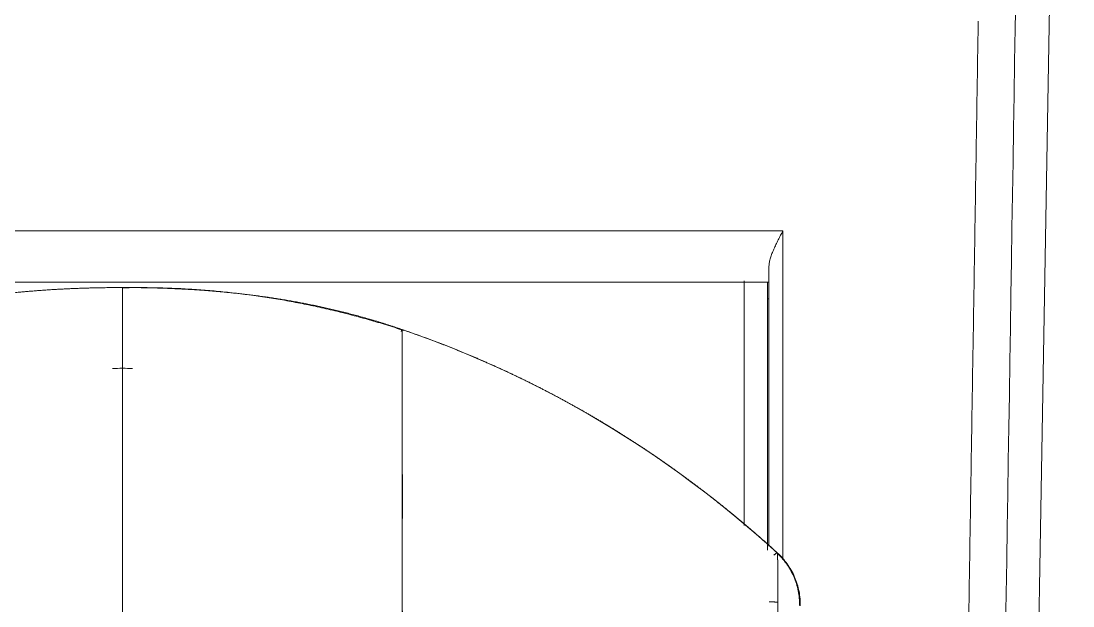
# Model space of a CAD drawing. Header units: millimetres. Extents: x 15137 to 17513, y -10160 to -6800.
# Drawn here: x 16532.28 to 16554.84, y -7725.64 to -7713.11 of the extents above; entities that cross this region are included whole.
import ezdxf

# ---------------------------------------------------------------- set-up
doc = ezdxf.new("R2010")
doc.units = ezdxf.units.MM

msp = doc.modelspace()

# ---------------------------------------------------------------- linework, layer by layer
at = {"linetype": 'Continuous', "lineweight": 13}
msp.add_line((16548.62, -7717.599), (16548.62, -7724.65), dxfattribs=at)
at = {"linetype": 'Continuous', "lineweight": 18}
for p, q in [((16518.52, -7718.7), (16548.32, -7718.7)), ((16548.29, -7718.7), (16548.29, -7724.33)), ((16548.29, -7718.7), (16548.29, -7724.298)), ((16548.29, -7724.33), (16548.29, -7718.7)), ((16548.32, -7724.357), (16548.32, -7718.7)), ((16548.29, -7719.062), (16548.32, -7719.062)), ((16534.459, -7721.166), (16534.459, -7720.548)), ((16534.459, -7720.548), (16534.459, -7721.166)), ((16548.29, -7724.33), (16548.29, -7720.866)), ((16534.459, -7721.515), (16534.459, -7721.789)), ((16534.459, -7721.789), (16534.459, -7721.515)), ((16548.29, -7722.375), (16548.29, -7721.778)), ((16534.459, -7722.113), (16534.459, -7722.113)), ((16534.459, -7722.54), (16534.459, -7733.864)), ((16548.29, -7723.301), (16548.29, -7724.33))]:
    msp.add_line(p, q, dxfattribs=at)
for points, degree in [([(16554.062, -7684.069), (16553.821, -7699.264), (16553.58, -7714.458), (16553.337, -7729.653)], 3), ([(16553.911, -7737.161), (16554.838, -7684.068)], 1), ([(16552.544, -7729.653), (16552.806, -7713.108)], 1), ([(16548.32, -7724.356), (16548.32, -7718.357)], 1), ([(16534.459, -7718.817), (16534.496, -7718.817), (16534.533, -7718.817), (16534.57, -7718.817)], 3), ([(16540.486, -7719.736), (16537.55, -7718.765), (16534.459, -7718.822)], 2), ([(16548.502, -7724.505), (16546.1, -7722.318), (16543.415, -7720.73), (16540.458, -7719.719)], 3), ([(16534.242, -7720.549), (16534.314, -7720.548), (16534.387, -7720.548), (16534.459, -7720.548)], 3), ([(16534.459, -7720.548), (16534.531, -7720.548), (16534.603, -7720.548), (16534.675, -7720.549)], 3), ([(16548.29, -7720.866), (16548.29, -7721.357), (16548.29, -7721.861), (16548.29, -7722.375)], 3), ([(16534.459, -7721.789), (16534.459, -7721.698), (16534.459, -7721.606), (16534.459, -7721.515)], 3), ([(16534.459, -7721.922), (16534.459, -7721.986), (16534.459, -7722.049), (16534.459, -7722.113)], 3), ([(16534.459, -7725.736), (16534.459, -7724.671), (16534.459, -7723.605), (16534.459, -7722.54)], 3), ([(16534.459, -7723.106), (16534.459, -7723.034), (16534.459, -7722.962), (16534.459, -7722.891)], 3), ([(16548.29, -7724.305), (16548.29, -7723.966), (16548.29, -7723.632), (16548.29, -7723.301)], 3), ([(16548.991, -7725.638), (16548.991, -7725.634), (16548.986, -7725.628), (16548.974, -7725.623)], 3)]:
    msp.add_open_spline(points, degree=degree, dxfattribs=at)
at = {"linetype": 'Continuous', "lineweight": 13}
for points, degree in [([(16548.62, -7717.599), (16518.22, -7717.599)], 1), ([(16534.459, -7720.758), (16534.459, -7720.879), (16534.459, -7721), (16534.459, -7721.121)], 3)]:
    msp.add_open_spline(points, degree=degree, dxfattribs=at)
at = {"linetype": 'Continuous', "lineweight": 18}
for points, knots in [([(16548.32, -7718.357), (16548.32, -7718.329), (16548.323, -7718.301), (16548.332, -7718.258), (16548.335, -7718.243), (16548.343, -7718.213), (16548.347, -7718.198), (16548.361, -7718.152), (16548.372, -7718.12), (16548.397, -7718.058), (16548.41, -7718.026), (16548.439, -7717.962), (16548.454, -7717.929), (16548.485, -7717.864), (16548.502, -7717.831), (16548.535, -7717.765), (16548.551, -7717.732), (16548.577, -7717.682), (16548.586, -7717.666), (16548.598, -7717.641), (16548.603, -7717.633), (16548.611, -7717.616), (16548.616, -7717.607), (16548.62, -7717.599)], [0, 0, 0, 0, 0.125, 0.125, 0.1875, 0.1875, 0.25, 0.25, 0.375, 0.375, 0.5, 0.5, 0.625, 0.625, 0.75, 0.75, 0.875, 0.875, 0.9375, 0.9375, 0.96875, 0.96875, 1, 1, 1, 1]), ([(16548.29, -7724.443), (16548.29, -7724.422), (16548.29, -7724.376), (16548.29, -7724.301), (16548.29, -7724.214), (16548.29, -7724.114), (16548.29, -7724.002), (16548.29, -7723.879), (16548.29, -7723.743), (16548.29, -7723.595), (16548.29, -7723.435), (16548.29, -7723.264), (16548.29, -7723.081), (16548.29, -7722.887), (16548.29, -7722.681), (16548.29, -7722.464), (16548.29, -7722.237), (16548.29, -7721.998), (16548.29, -7721.602), (16548.29, -7721.067), (16548.29, -7720.415), (16548.29, -7719.807), (16548.29, -7719.321), (16548.29, -7718.957), (16548.29, -7718.78), (16548.29, -7718.698)], [0, 0, 0, 0, 0.010261, 0.022546, 0.036855, 0.05319, 0.071548, 0.091932, 0.11434, 0.138772, 0.165228, 0.193709, 0.224214, 0.256743, 0.291296, 0.327873, 0.366474, 0.407099, 0.449747, 0.570472, 0.685673, 0.79535, 0.899506, 0.953553, 1, 1, 1, 1]), ([(16534.459, -7718.817), (16534.435, -7718.817), (16534.388, -7718.817), (16534.315, -7718.817), (16534.241, -7718.818), (16534.164, -7718.819), (16534.086, -7718.82), (16534.006, -7718.821), (16533.924, -7718.822), (16533.84, -7718.824), (16533.755, -7718.827), (16533.668, -7718.829), (16533.579, -7718.832), (16533.489, -7718.835), (16533.397, -7718.839), (16533.304, -7718.843), (16533.209, -7718.848), (16533.113, -7718.853), (16533.016, -7718.858), (16532.917, -7718.864), (16532.818, -7718.871), (16532.716, -7718.878), (16532.614, -7718.885), (16532.511, -7718.894), (16532.407, -7718.903), (16532.302, -7718.912), (16532.196, -7718.922), (16532.088, -7718.933), (16531.981, -7718.945), (16531.872, -7718.957), (16531.763, -7718.97), (16531.653, -7718.983), (16531.542, -7718.998), (16531.431, -7719.013), (16531.319, -7719.029), (16531.207, -7719.046), (16531.094, -7719.064), (16530.981, -7719.082), (16530.867, -7719.102), (16530.754, -7719.122), (16530.64, -7719.143), (16530.525, -7719.165), (16530.411, -7719.188), (16530.296, -7719.211), (16530.181, -7719.236), (16530.066, -7719.262), (16529.951, -7719.288), (16529.836, -7719.316), (16529.721, -7719.344), (16529.606, -7719.374), (16529.491, -7719.404), (16529.376, -7719.435), (16529.261, -7719.467), (16529.146, -7719.5), (16529.031, -7719.535), (16528.917, -7719.569), (16528.802, -7719.605), (16528.687, -7719.642), (16528.573, -7719.68), (16528.497, -7719.706), (16528.459, -7719.719)], [0, 0, 0, 0, 0.01156, 0.02345, 0.035664, 0.048195, 0.061036, 0.07418, 0.08762, 0.101349, 0.11536, 0.129646, 0.144198, 0.15901, 0.174073, 0.189381, 0.204926, 0.2207, 0.236695, 0.252903, 0.269318, 0.285931, 0.302735, 0.319722, 0.336884, 0.354215, 0.371706, 0.389351, 0.407142, 0.425072, 0.443134, 0.461322, 0.479628, 0.498047, 0.51657, 0.535194, 0.553911, 0.572715, 0.591602, 0.610565, 0.629599, 0.648701, 0.667864, 0.687085, 0.706359, 0.725683, 0.745053, 0.764466, 0.783918, 0.803408, 0.822933, 0.84249, 0.862079, 0.881697, 0.901345, 0.92102, 0.940723, 0.960454, 0.980213, 1, 1, 1, 1]), ([(16534.459, -7728.953), (16534.459, -7728.855), (16534.459, -7728.24), (16534.459, -7727.069), (16534.459, -7725.372), (16534.459, -7723.692), (16534.459, -7721.991), (16534.459, -7720.37), (16534.459, -7719.336), (16534.459, -7718.817)], [0, 0, 0, 0, 0.029309, 0.18827, 0.347231, 0.506191, 0.665152, 0.824113, 1, 1, 1, 1]), ([(16540.458, -7719.718), (16540.438, -7719.712), (16540.397, -7719.698), (16540.336, -7719.677), (16540.276, -7719.657), (16540.215, -7719.637), (16540.153, -7719.618), (16540.092, -7719.598), (16540.031, -7719.579), (16539.97, -7719.56), (16539.909, -7719.541), (16539.848, -7719.523), (16539.786, -7719.505), (16539.725, -7719.487), (16539.664, -7719.469), (16539.603, -7719.452), (16539.541, -7719.435), (16539.48, -7719.418), (16539.418, -7719.402), (16539.357, -7719.385), (16539.295, -7719.369), (16539.234, -7719.354), (16539.172, -7719.338), (16539.111, -7719.323), (16539.049, -7719.308), (16538.988, -7719.293), (16538.926, -7719.279), (16538.865, -7719.265), (16538.803, -7719.251), (16538.742, -7719.237), (16538.68, -7719.224), (16538.619, -7719.211), (16538.557, -7719.198), (16538.496, -7719.185), (16538.435, -7719.173), (16538.373, -7719.161), (16538.312, -7719.149), (16538.251, -7719.138), (16538.19, -7719.126), (16538.129, -7719.115), (16538.068, -7719.105), (16538.007, -7719.094), (16537.946, -7719.084), (16537.885, -7719.074), (16537.824, -7719.064), (16537.764, -7719.054), (16537.703, -7719.045), (16537.643, -7719.036), (16537.583, -7719.027), (16537.523, -7719.018), (16537.463, -7719.01), (16537.403, -7719.002), (16537.343, -7718.994), (16537.283, -7718.986), (16537.224, -7718.978), (16537.165, -7718.971), (16537.106, -7718.964), (16537.047, -7718.957), (16536.988, -7718.95), (16536.93, -7718.944), (16536.872, -7718.938), (16536.813, -7718.931), (16536.756, -7718.926), (16536.698, -7718.92), (16536.641, -7718.914), (16536.583, -7718.909), (16536.527, -7718.904), (16536.47, -7718.899), (16536.414, -7718.894), (16536.357, -7718.89), (16536.302, -7718.885), (16536.246, -7718.881), (16536.191, -7718.877), (16536.136, -7718.873), (16536.081, -7718.869), (16536.027, -7718.866), (16535.973, -7718.862), (16535.919, -7718.859), (16535.866, -7718.856), (16535.813, -7718.853), (16535.76, -7718.85), (16535.708, -7718.848), (16535.656, -7718.845), (16535.604, -7718.843), (16535.553, -7718.84), (16535.502, -7718.838), (16535.452, -7718.836), (16535.402, -7718.834), (16535.353, -7718.832), (16535.303, -7718.831), (16535.255, -7718.829), (16535.206, -7718.828), (16535.159, -7718.826), (16535.111, -7718.825), (16535.064, -7718.824), (16535.018, -7718.823), (16534.972, -7718.822), (16534.926, -7718.821), (16534.881, -7718.82), (16534.837, -7718.82), (16534.793, -7718.819), (16534.749, -7718.819), (16534.706, -7718.818), (16534.664, -7718.818), (16534.622, -7718.818), (16534.58, -7718.817), (16534.539, -7718.817), (16534.499, -7718.817), (16534.472, -7718.817), (16534.459, -7718.817)], [0, 0, 0, 0, 0.010551, 0.021095, 0.031631, 0.042161, 0.052684, 0.063201, 0.073711, 0.084214, 0.094711, 0.105201, 0.115684, 0.12616, 0.13663, 0.147093, 0.157548, 0.167996, 0.178437, 0.188869, 0.199293, 0.209709, 0.220117, 0.230515, 0.240903, 0.251282, 0.261651, 0.272008, 0.282355, 0.29269, 0.303012, 0.313322, 0.323619, 0.333901, 0.344169, 0.354422, 0.364659, 0.37488, 0.385083, 0.395269, 0.405436, 0.415583, 0.425711, 0.435818, 0.445902, 0.455965, 0.466003, 0.476018, 0.486008, 0.495971, 0.505907, 0.515816, 0.525696, 0.535546, 0.545365, 0.555153, 0.564908, 0.574629, 0.584316, 0.593967, 0.603581, 0.613157, 0.622694, 0.632192, 0.641648, 0.651062, 0.660433, 0.66976, 0.679041, 0.688276, 0.697463, 0.706601, 0.71569, 0.724727, 0.733712, 0.742644, 0.751522, 0.760344, 0.769109, 0.777816, 0.786464, 0.795052, 0.803578, 0.812042, 0.820443, 0.828778, 0.837047, 0.84525, 0.853384, 0.861448, 0.869443, 0.877365, 0.885214, 0.89299, 0.900691, 0.908315, 0.915862, 0.92333, 0.930719, 0.938028, 0.945255, 0.952399, 0.959459, 0.966434, 0.973323, 0.980125, 0.98684, 0.993465, 1, 1, 1, 1]), ([(16534.459, -7718.817), (16534.459, -7719.336), (16534.459, -7720.37), (16534.459, -7721.991), (16534.459, -7723.692), (16534.459, -7725.372), (16534.459, -7727.069), (16534.459, -7728.677), (16534.459, -7730.202), (16534.459, -7734.229), (16534.459, -7739.959), (16534.459, -7744.503), (16534.459, -7750.471), (16534.459, -7758.404), (16534.459, -7763.666), (16534.459, -7765.312)], [0, 0, 0, 0, 0.088073, 0.16767, 0.247267, 0.326864, 0.406461, 0.486058, 0.565655, 0.645252, 0.724849, 0.804447, 0.884044, 0.963641, 1, 1, 1, 1]), ([(16540.458, -7719.718), (16540.458, -7719.714), (16540.456, -7719.715), (16540.448, -7719.728), (16540.442, -7719.741), (16540.434, -7719.759), (16540.434, -7719.759), (16540.434, -7719.759)], [0, 0, 0, 0, 0.499592, 0.499592, 0.999185, 0.999185, 1, 1, 1, 1]), ([(16540.434, -7719.759), (16540.434, -7719.759), (16540.434, -7719.759), (16540.442, -7719.741), (16540.448, -7719.728), (16540.456, -7719.715), (16540.458, -7719.715), (16540.458, -7719.719)], [0, 0, 0, 0, 0.000065, 0.000065, 0.500033, 0.500033, 1, 1, 1, 1]), ([(16540.458, -7730.668), (16540.458, -7730.658), (16540.458, -7730.638), (16540.458, -7730.608), (16540.458, -7730.578), (16540.458, -7730.549), (16540.458, -7730.52), (16540.458, -7730.492), (16540.457, -7730.463), (16540.457, -7730.435), (16540.457, -7730.407), (16540.457, -7730.38), (16540.456, -7730.352), (16540.456, -7730.325), (16540.456, -7730.298), (16540.455, -7730.271), (16540.455, -7730.244), (16540.455, -7730.217), (16540.455, -7730.191), (16540.454, -7730.165), (16540.454, -7730.138), (16540.454, -7730.112), (16540.454, -7730.086), (16540.453, -7730.06), (16540.453, -7730.034), (16540.453, -7730.008), (16540.453, -7729.983), (16540.453, -7729.957), (16540.453, -7729.931), (16540.453, -7729.905), (16540.453, -7729.88), (16540.453, -7729.854), (16540.453, -7729.828), (16540.453, -7729.802), (16540.453, -7729.777), (16540.453, -7729.751), (16540.453, -7729.725), (16540.453, -7729.699), (16540.453, -7729.673), (16540.453, -7729.647), (16540.453, -7729.621), (16540.453, -7729.594), (16540.453, -7729.568), (16540.453, -7729.542), (16540.454, -7729.515), (16540.454, -7729.488), (16540.454, -7729.462), (16540.454, -7729.436), (16540.454, -7729.411), (16540.453, -7729.386), (16540.452, -7729.359), (16540.451, -7729.33), (16540.45, -7729.298), (16540.449, -7729.264), (16540.448, -7729.228), (16540.447, -7729.189), (16540.446, -7729.148), (16540.445, -7729.105), (16540.444, -7729.06), (16540.443, -7729.012), (16540.443, -7728.962), (16540.443, -7728.91), (16540.443, -7728.855), (16540.443, -7728.798), (16540.444, -7728.739), (16540.445, -7728.678), (16540.446, -7728.614), (16540.448, -7728.548), (16540.449, -7728.479), (16540.451, -7728.408), (16540.453, -7728.335), (16540.455, -7728.259), (16540.456, -7728.181), (16540.457, -7728.116), (16540.457, -7728.064), (16540.458, -7728.027), (16540.459, -7727.988), (16540.459, -7727.949), (16540.461, -7727.908), (16540.462, -7727.866), (16540.463, -7727.823), (16540.464, -7727.78), (16540.465, -7727.735), (16540.466, -7727.689), (16540.467, -7727.642), (16540.468, -7727.594), (16540.469, -7727.544), (16540.47, -7727.494), (16540.471, -7727.443), (16540.472, -7727.39), (16540.472, -7727.337), (16540.473, -7727.282), (16540.473, -7727.227), (16540.473, -7727.17), (16540.473, -7727.112), (16540.473, -7727.053), (16540.473, -7726.993), (16540.473, -7726.932), (16540.472, -7726.87), (16540.472, -7726.807), (16540.471, -7726.742), (16540.47, -7726.677), (16540.469, -7726.61), (16540.468, -7726.543), (16540.467, -7726.474), (16540.466, -7726.405), (16540.465, -7726.334), (16540.464, -7726.262), (16540.463, -7726.189), (16540.462, -7726.115), (16540.461, -7726.04), (16540.46, -7725.964), (16540.46, -7725.887), (16540.459, -7725.809), (16540.459, -7725.73), (16540.458, -7725.649), (16540.458, -7725.568), (16540.458, -7725.486), (16540.458, -7725.402), (16540.458, -7725.318), (16540.458, -7725.233), (16540.458, -7725.146), (16540.458, -7725.059), (16540.458, -7724.97), (16540.458, -7724.881), (16540.458, -7724.79), (16540.458, -7724.651), (16540.458, -7724.466), (16540.458, -7724.237), (16540.458, -7724.013), (16540.459, -7723.795), (16540.459, -7723.583), (16540.459, -7723.376), (16540.459, -7723.175), (16540.459, -7722.981), (16540.459, -7722.792), (16540.458, -7722.61), (16540.458, -7722.435), (16540.458, -7722.266), (16540.458, -7722.102), (16540.458, -7721.945), (16540.458, -7721.753), (16540.457, -7721.527), (16540.457, -7721.269), (16540.457, -7721.021), (16540.457, -7720.844), (16540.457, -7720.732), (16540.457, -7720.681), (16540.457, -7720.629), (16540.457, -7720.576), (16540.458, -7720.521), (16540.458, -7720.465), (16540.458, -7720.408), (16540.458, -7720.349), (16540.458, -7720.29), (16540.458, -7720.23), (16540.458, -7720.168), (16540.458, -7720.106), (16540.458, -7720.043), (16540.458, -7719.979), (16540.458, -7719.915), (16540.458, -7719.85), (16540.458, -7719.784), (16540.458, -7719.74), (16540.458, -7719.718)], [0, 0, 0, 0, 0.002629, 0.00525, 0.007864, 0.010471, 0.01307, 0.015662, 0.018248, 0.020826, 0.023398, 0.025964, 0.028523, 0.031076, 0.033623, 0.036164, 0.0387, 0.041229, 0.043753, 0.046272, 0.048785, 0.051292, 0.053795, 0.056292, 0.058785, 0.061272, 0.063755, 0.066233, 0.068706, 0.071175, 0.07364, 0.0761, 0.078556, 0.081007, 0.083454, 0.085898, 0.088337, 0.090772, 0.093204, 0.095631, 0.098055, 0.100475, 0.102892, 0.105305, 0.107714, 0.11012, 0.112523, 0.114922, 0.116926, 0.119109, 0.121472, 0.124013, 0.126733, 0.129632, 0.132708, 0.135962, 0.139393, 0.143001, 0.146786, 0.150747, 0.154884, 0.159198, 0.163687, 0.168353, 0.173196, 0.178215, 0.183411, 0.188784, 0.194336, 0.200066, 0.205977, 0.212068, 0.218343, 0.224801, 0.22773, 0.230751, 0.233863, 0.237066, 0.240362, 0.24375, 0.247231, 0.250806, 0.254474, 0.258236, 0.262093, 0.266044, 0.27009, 0.274231, 0.278467, 0.282799, 0.287226, 0.29175, 0.296369, 0.301085, 0.305897, 0.310806, 0.315812, 0.320914, 0.326114, 0.331412, 0.336807, 0.342299, 0.347889, 0.353578, 0.359363, 0.365247, 0.371229, 0.377309, 0.383487, 0.389763, 0.396137, 0.402609, 0.409179, 0.415847, 0.422615, 0.429481, 0.436447, 0.443513, 0.450678, 0.457944, 0.46531, 0.472778, 0.480346, 0.488016, 0.495788, 0.503662, 0.511639, 0.532101, 0.552228, 0.572006, 0.591413, 0.610427, 0.62903, 0.647204, 0.664937, 0.682217, 0.699034, 0.715387, 0.73128, 0.746723, 0.761722, 0.776285, 0.802385, 0.828066, 0.853346, 0.878241, 0.883493, 0.888926, 0.894539, 0.900332, 0.906304, 0.912455, 0.918784, 0.92529, 0.931974, 0.938833, 0.945869, 0.95308, 0.960466, 0.968027, 0.975761, 0.983668, 0.991748, 1, 1, 1, 1]), ([(16540.458, -7719.719), (16540.482, -7719.727), (16540.531, -7719.743), (16540.603, -7719.769), (16540.676, -7719.794), (16540.748, -7719.82), (16540.82, -7719.846), (16540.892, -7719.872), (16540.965, -7719.898), (16541.037, -7719.925), (16541.109, -7719.952), (16541.181, -7719.979), (16541.253, -7720.007), (16541.325, -7720.034), (16541.397, -7720.062), (16541.469, -7720.091), (16541.541, -7720.119), (16541.613, -7720.148), (16541.684, -7720.177), (16541.756, -7720.206), (16541.828, -7720.236), (16541.899, -7720.266), (16541.971, -7720.296), (16542.042, -7720.326), (16542.114, -7720.357), (16542.185, -7720.388), (16542.256, -7720.419), (16542.327, -7720.45), (16542.398, -7720.482), (16542.469, -7720.514), (16542.54, -7720.546), (16542.611, -7720.579), (16542.682, -7720.611), (16542.753, -7720.644), (16542.824, -7720.678), (16542.894, -7720.711), (16542.965, -7720.745), (16543.035, -7720.779), (16543.105, -7720.813), (16543.176, -7720.848), (16543.246, -7720.883), (16543.316, -7720.918), (16543.386, -7720.953), (16543.456, -7720.989), (16543.526, -7721.025), (16543.596, -7721.061), (16543.665, -7721.098), (16543.735, -7721.134), (16543.804, -7721.171), (16543.874, -7721.209), (16543.943, -7721.246), (16544.012, -7721.284), (16544.081, -7721.322), (16544.15, -7721.36), (16544.219, -7721.399), (16544.288, -7721.438), (16544.357, -7721.477), (16544.425, -7721.516), (16544.494, -7721.556), (16544.562, -7721.596), (16544.631, -7721.636), (16544.699, -7721.676), (16544.767, -7721.717), (16544.835, -7721.758), (16544.903, -7721.799), (16544.97, -7721.84), (16545.038, -7721.882), (16545.106, -7721.924), (16545.173, -7721.966), (16545.24, -7722.009), (16545.308, -7722.052), (16545.375, -7722.095), (16545.442, -7722.138), (16545.508, -7722.181), (16545.575, -7722.225), (16545.642, -7722.269), (16545.708, -7722.313), (16545.775, -7722.358), (16545.841, -7722.403), (16545.907, -7722.448), (16545.973, -7722.493), (16546.039, -7722.539), (16546.105, -7722.584), (16546.17, -7722.63), (16546.236, -7722.677), (16546.301, -7722.723), (16546.366, -7722.77), (16546.431, -7722.817), (16546.496, -7722.864), (16546.561, -7722.912), (16546.626, -7722.96), (16546.691, -7723.008), (16546.755, -7723.056), (16546.819, -7723.105), (16546.883, -7723.153), (16546.948, -7723.202), (16547.011, -7723.252), (16547.075, -7723.301), (16547.139, -7723.351), (16547.202, -7723.401), (16547.266, -7723.451), (16547.329, -7723.501), (16547.392, -7723.552), (16547.455, -7723.603), (16547.518, -7723.654), (16547.58, -7723.706), (16547.643, -7723.757), (16547.705, -7723.809), (16547.767, -7723.861), (16547.829, -7723.914), (16547.891, -7723.966), (16547.953, -7724.019), (16548.015, -7724.072), (16548.076, -7724.125), (16548.137, -7724.179), (16548.199, -7724.233), (16548.26, -7724.287), (16548.32, -7724.341), (16548.381, -7724.395), (16548.442, -7724.45), (16548.482, -7724.486), (16548.502, -7724.505)], [0, 0, 0, 0, 0.008125, 0.016256, 0.024391, 0.032533, 0.040679, 0.048831, 0.056988, 0.06515, 0.073318, 0.08149, 0.089668, 0.097851, 0.10604, 0.114233, 0.122431, 0.130634, 0.138843, 0.147056, 0.155275, 0.163498, 0.171726, 0.179959, 0.188197, 0.19644, 0.204688, 0.21294, 0.221198, 0.22946, 0.237727, 0.245998, 0.254274, 0.262555, 0.270841, 0.279131, 0.287426, 0.295725, 0.304029, 0.312338, 0.320651, 0.328969, 0.337291, 0.345618, 0.353949, 0.362285, 0.370626, 0.378971, 0.387321, 0.395675, 0.404033, 0.412397, 0.420764, 0.429137, 0.437513, 0.445895, 0.454281, 0.462671, 0.471066, 0.479465, 0.487868, 0.496277, 0.504689, 0.513106, 0.521528, 0.529954, 0.538384, 0.546819, 0.555258, 0.563702, 0.57215, 0.580602, 0.589059, 0.59752, 0.605985, 0.614455, 0.622929, 0.631408, 0.639891, 0.648378, 0.656869, 0.665365, 0.673866, 0.68237, 0.690879, 0.699393, 0.70791, 0.716432, 0.724958, 0.733489, 0.742024, 0.750563, 0.759106, 0.767654, 0.776205, 0.784761, 0.793322, 0.801886, 0.810455, 0.819027, 0.827604, 0.836185, 0.84477, 0.85336, 0.861953, 0.870551, 0.879152, 0.887758, 0.896368, 0.904982, 0.9136, 0.922222, 0.930848, 0.939478, 0.948112, 0.95675, 0.965392, 0.974038, 0.982688, 0.991342, 1, 1, 1, 1]), ([(16540.458, -7719.719), (16540.458, -7719.799), (16540.458, -7720.269), (16540.458, -7721.261), (16540.458, -7722.794), (16540.458, -7724.143), (16540.458, -7725.24), (16540.458, -7726.065), (16540.458, -7726.884), (16540.458, -7727.709), (16540.458, -7728.411), (16540.458, -7728.953), (16540.458, -7729.336), (16540.458, -7729.628), (16540.458, -7729.85), (16540.458, -7730.067), (16540.458, -7730.333), (16540.458, -7730.553), (16540.458, -7730.668)], [0, 0, 0, 0, 0.029641, 0.168264, 0.306887, 0.445509, 0.514821, 0.584132, 0.653443, 0.722755, 0.792066, 0.826722, 0.861377, 0.896033, 0.913361, 0.930689, 0.965344, 1, 1, 1, 1]), ([(16547.868, -7734.538), (16547.868, -7734.528), (16547.868, -7734.502), (16547.867, -7734.46), (16547.867, -7734.412), (16547.866, -7734.362), (16547.867, -7734.311), (16547.867, -7734.247), (16547.869, -7734.172), (16547.871, -7734.085), (16547.875, -7733.998), (16547.879, -7733.911), (16547.885, -7733.825), (16547.892, -7733.739), (16547.899, -7733.653), (16547.907, -7733.567), (16547.916, -7733.481), (16547.925, -7733.396), (16547.935, -7733.311), (16547.945, -7733.227), (16547.955, -7733.142), (16547.966, -7733.058), (16547.977, -7732.975), (16547.988, -7732.891), (16547.996, -7732.827), (16548.003, -7732.778), (16548.007, -7732.743), (16548.013, -7732.701), (16548.018, -7732.653), (16548.025, -7732.599), (16548.032, -7732.538), (16548.04, -7732.47), (16548.049, -7732.397), (16548.058, -7732.316), (16548.067, -7732.23), (16548.078, -7732.137), (16548.088, -7732.038), (16548.099, -7731.933), (16548.111, -7731.822), (16548.122, -7731.704), (16548.134, -7731.581), (16548.146, -7731.451), (16548.158, -7731.315), (16548.171, -7731.173), (16548.183, -7731.025), (16548.196, -7730.871), (16548.209, -7730.712), (16548.223, -7730.546), (16548.236, -7730.374), (16548.25, -7730.196), (16548.264, -7730.012), (16548.278, -7729.824), (16548.292, -7729.634), (16548.306, -7729.446), (16548.32, -7729.261), (16548.333, -7729.078), (16548.346, -7728.896), (16548.358, -7728.717), (16548.37, -7728.54), (16548.382, -7728.365), (16548.394, -7728.192), (16548.405, -7728.021), (16548.415, -7727.851), (16548.425, -7727.684), (16548.435, -7727.519), (16548.444, -7727.356), (16548.453, -7727.194), (16548.461, -7727.035), (16548.469, -7726.877), (16548.476, -7726.722), (16548.483, -7726.568), (16548.489, -7726.416), (16548.494, -7726.267), (16548.499, -7726.119), (16548.503, -7725.973), (16548.506, -7725.83), (16548.509, -7725.688), (16548.511, -7725.548), (16548.513, -7725.411), (16548.513, -7725.275), (16548.513, -7725.142), (16548.513, -7725.01), (16548.511, -7724.881), (16548.509, -7724.753), (16548.506, -7724.628), (16548.503, -7724.546), (16548.502, -7724.505)], [0, 0, 0, 0, 0.003039, 0.007793, 0.012675, 0.017684, 0.022822, 0.028086, 0.036837, 0.04557, 0.054285, 0.062983, 0.071664, 0.080329, 0.088977, 0.097609, 0.106225, 0.114825, 0.12341, 0.131979, 0.140532, 0.149071, 0.157595, 0.166105, 0.1746, 0.1775, 0.181052, 0.185255, 0.190106, 0.195604, 0.201747, 0.208532, 0.215956, 0.224018, 0.232713, 0.24204, 0.251994, 0.262573, 0.273773, 0.285591, 0.298023, 0.311066, 0.324717, 0.338972, 0.353828, 0.369282, 0.385331, 0.401973, 0.419204, 0.437024, 0.45543, 0.474684, 0.493688, 0.512445, 0.530961, 0.549239, 0.567282, 0.585095, 0.602682, 0.620045, 0.637187, 0.654113, 0.670823, 0.687322, 0.703611, 0.719693, 0.73557, 0.751243, 0.766715, 0.781988, 0.797062, 0.811939, 0.826621, 0.841108, 0.855402, 0.869502, 0.883411, 0.897128, 0.910654, 0.923989, 0.937133, 0.950087, 0.962851, 0.975425, 0.987808, 1, 1, 1, 1]), ([(16548.502, -7724.505), (16548.503, -7724.527), (16548.504, -7724.571), (16548.506, -7724.638), (16548.508, -7724.706), (16548.509, -7724.774), (16548.51, -7724.842), (16548.511, -7724.912), (16548.512, -7724.982), (16548.513, -7725.052), (16548.513, -7725.123), (16548.513, -7725.194), (16548.513, -7725.267), (16548.513, -7725.339), (16548.512, -7725.412), (16548.512, -7725.486), (16548.511, -7725.56), (16548.51, -7725.635), (16548.508, -7725.71), (16548.507, -7725.786), (16548.505, -7725.863), (16548.503, -7725.94), (16548.501, -7726.017), (16548.499, -7726.095), (16548.497, -7726.174), (16548.494, -7726.253), (16548.491, -7726.333), (16548.488, -7726.413), (16548.485, -7726.493), (16548.482, -7726.575), (16548.478, -7726.656), (16548.475, -7726.738), (16548.471, -7726.821), (16548.467, -7726.904), (16548.463, -7726.988), (16548.459, -7727.072), (16548.454, -7727.157), (16548.45, -7727.242), (16548.445, -7727.328), (16548.44, -7727.414), (16548.435, -7727.501), (16548.43, -7727.588), (16548.425, -7727.675), (16548.419, -7727.763), (16548.414, -7727.852), (16548.408, -7727.941), (16548.403, -7728.03), (16548.397, -7728.12), (16548.391, -7728.21), (16548.385, -7728.301), (16548.379, -7728.393), (16548.373, -7728.484), (16548.367, -7728.577), (16548.36, -7728.669), (16548.354, -7728.763), (16548.347, -7728.856), (16548.341, -7728.95), (16548.334, -7729.045), (16548.328, -7729.14), (16548.321, -7729.235), (16548.314, -7729.331), (16548.307, -7729.428), (16548.3, -7729.525), (16548.293, -7729.622), (16548.286, -7729.72), (16548.279, -7729.818), (16548.271, -7729.916), (16548.262, -7730.038), (16548.251, -7730.18), (16548.239, -7730.342), (16548.226, -7730.499), (16548.214, -7730.651), (16548.203, -7730.797), (16548.191, -7730.939), (16548.179, -7731.075), (16548.168, -7731.206), (16548.156, -7731.332), (16548.145, -7731.452), (16548.134, -7731.568), (16548.124, -7731.679), (16548.113, -7731.784), (16548.103, -7731.885), (16548.093, -7731.981), (16548.084, -7732.072), (16548.074, -7732.157), (16548.066, -7732.238), (16548.057, -7732.313), (16548.049, -7732.384), (16548.042, -7732.449), (16548.034, -7732.509), (16548.028, -7732.564), (16548.021, -7732.621), (16548.014, -7732.684), (16548.005, -7732.757), (16547.994, -7732.839), (16547.983, -7732.93), (16547.971, -7733.03), (16547.958, -7733.14), (16547.944, -7733.258), (16547.931, -7733.386), (16547.917, -7733.522), (16547.904, -7733.668), (16547.891, -7733.822), (16547.881, -7733.96), (16547.875, -7734.079), (16547.871, -7734.173), (16547.869, -7734.264), (16547.869, -7734.349), (16547.869, -7734.429), (16547.87, -7734.492), (16547.87, -7734.529), (16547.87, -7734.54)], [0, 0, 0, 0, 0.006583, 0.013217, 0.019902, 0.026639, 0.033427, 0.040266, 0.047157, 0.054099, 0.061093, 0.068138, 0.075234, 0.082382, 0.089581, 0.096831, 0.104133, 0.111486, 0.11889, 0.126346, 0.133854, 0.141412, 0.149022, 0.156683, 0.164396, 0.17216, 0.179976, 0.187843, 0.195761, 0.20373, 0.211751, 0.219823, 0.227947, 0.236122, 0.244348, 0.252626, 0.260955, 0.269336, 0.277767, 0.286251, 0.294785, 0.303371, 0.312008, 0.320697, 0.329437, 0.338228, 0.347071, 0.355965, 0.364911, 0.373908, 0.382956, 0.392056, 0.401207, 0.410409, 0.419663, 0.428969, 0.438325, 0.447733, 0.457193, 0.466704, 0.476266, 0.48588, 0.495545, 0.505261, 0.515029, 0.524848, 0.534719, 0.544641, 0.561388, 0.577627, 0.593357, 0.608578, 0.623291, 0.637494, 0.651189, 0.664376, 0.677054, 0.689223, 0.700884, 0.712037, 0.72268, 0.732816, 0.742442, 0.751559, 0.760168, 0.768268, 0.775859, 0.782941, 0.789514, 0.795579, 0.801135, 0.806182, 0.812692, 0.820101, 0.828408, 0.837613, 0.847717, 0.858718, 0.870618, 0.883416, 0.897111, 0.911702, 0.927188, 0.943572, 0.953691, 0.963301, 0.972401, 0.980991, 0.989071, 0.996644, 1, 1, 1, 1]), ([(16548.425, -7724.55), (16548.436, -7724.541), (16548.446, -7724.533), (16548.471, -7724.512), (16548.483, -7724.504), (16548.499, -7724.498), (16548.503, -7724.499), (16548.502, -7724.505)], [0, 0, 0, 0, 0.200879, 0.200879, 0.60044, 0.60044, 1, 1, 1, 1]), ([(16548.974, -7725.63), (16548.976, -7725.524), (16548.958, -7725.313), (16548.863, -7725.005), (16548.703, -7724.725), (16548.561, -7724.569), (16548.482, -7724.498)], [0, 0, 0, 0, 0.2474, 0.50043, 0.753241, 1, 1, 1, 1]), ([(16548.502, -7724.505), (16548.578, -7724.574), (16548.649, -7724.653), (16548.773, -7724.826), (16548.827, -7724.92), (16548.912, -7725.118), (16548.944, -7725.221), (16548.984, -7725.43), (16548.993, -7725.536), (16548.991, -7725.638)], [0, 0, 0, 0, 0.25, 0.25, 0.5, 0.5, 0.75, 0.75, 1, 1, 1, 1]), ([(16548.991, -7725.638), (16548.993, -7725.536), (16548.984, -7725.43), (16548.944, -7725.221), (16548.912, -7725.118), (16548.827, -7724.92), (16548.773, -7724.826), (16548.649, -7724.653), (16548.578, -7724.574), (16548.502, -7724.505)], [0, 0, 0, 0, 0.25, 0.25, 0.5, 0.5, 0.75, 0.75, 1, 1, 1, 1]), ([(16548.509, -7725.558), (16548.458, -7725.555), (16548.404, -7725.551), (16548.341, -7725.548), (16548.331, -7725.548), (16548.322, -7725.547)], [0, 0, 0, 0, 0.850527, 0.850527, 1, 1, 1, 1])]:
    msp.add_open_spline(points, degree=3, knots=knots, dxfattribs=at)
at = {"linetype": 'Continuous', "lineweight": 13}
msp.add_open_spline([(16547.79, -7723.912), (16547.79, -7723.237), (16547.79, -7722.572), (16547.79, -7721.139), (16547.79, -7720.377), (16547.79, -7719.315), (16547.79, -7718.993), (16547.79, -7718.677)], degree=3, knots=[0, 0, 0, 0, 0.365068, 0.365068, 0.80405, 0.80405, 1, 1, 1, 1], dxfattribs=at)
at = {"linetype": 'Continuous', "lineweight": 18}
for points, weights in [([(16534.459, -7718.817), (16534.459, -7718.765), (16534.459, -7719.145), (16534.459, -7719.731)], [1.17308862404, 0.942307615034, 0.942303792051, 1.17307715509]), ([(16534.459, -7719.731), (16534.459, -7719.307), (16534.459, -7718.965), (16534.459, -7718.848)], [1.1730771551, 0.996478001053, 0.955023464413, 1.04871354517]), ([(16548.502, -7724.505), (16548.503, -7724.492), (16548.483, -7724.502), (16548.44, -7724.537)], [1.17408204115, 1.10681120766, 1.05903706525, 1.03075961392]), ([(16548.325, -7725.547), (16548.393, -7725.551), (16548.458, -7725.555), (16548.52, -7725.559)], [1.05293996422, 1.03578175539, 1.02279436724, 1.01397779978])]:
    msp.add_rational_spline(points, weights, degree=3, dxfattribs=at)

doc.saveas('drawing.dxf')
